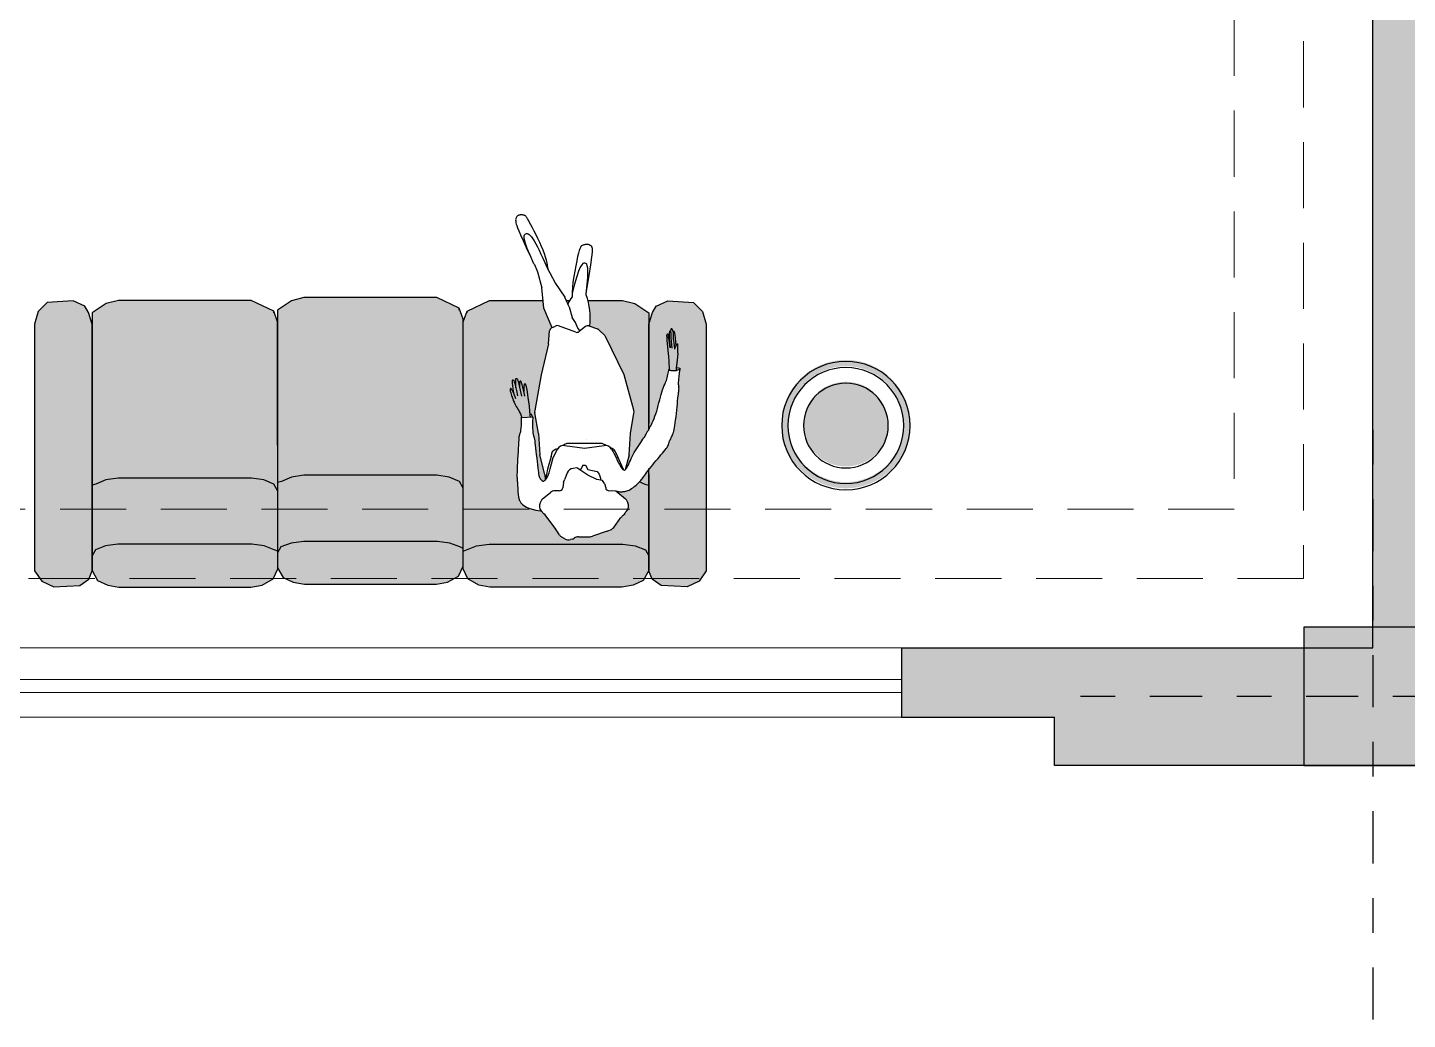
# Model space of a CAD drawing. Header units: inches. Extents: x 37.8 to 126.9, y 5.9 to 51.9.
# Drawn here: x 45.308 to 49.286, y 19.885 to 22.744 of the extents above; entities that cross this region are included whole.
import ezdxf

# ---------------------------------------------------------------- set-up
doc = ezdxf.new("R2010")
doc.units = ezdxf.units.IN
doc.header["$MEASUREMENT"] = 0
doc.linetypes.add('DASHDOT', pattern=[1, 0.5, -0.25, 0, -0.25])
doc.linetypes.add('DASHED2', pattern=[9.525, 6.35, -3.175])
for name, color, linetype, lineweight in [('coulmn', 146, 'Continuous', 13), ('hatch', 45, 'Continuous', 9), ('LAYER1', 8, 'Continuous', 9)]:
    doc.layers.add(name, color=color, linetype=linetype, lineweight=lineweight)
for name, color, linetype in [('khate kaf', 252, 'Continuous'), ('LAYER5', 5, 'Continuous'), ('MOBL', 251, 'Continuous'), ('si', 15, 'Continuous')]:
    doc.layers.add(name, color=color, linetype=linetype)

# ---------------------------------------------------------------- blocks, each defined once
blk = doc.blocks.new('ddfdfdfdfd')
at = {"layer": 'LAYER5', "linetype": 'Continuous'}
h = blk.add_hatch(color=1, dxfattribs=at)
h.paths.add_polyline_path([(179.7792, -221.4839), (179.5794, -221.4839), (179.5794, -221.284), (179.7792, -221.284)])
h.paths.add_polyline_path([(179.7792, -221.284), (179.9791, -221.284), (179.9791, -221.4839), (179.7792, -221.4839)])
h.paths.add_polyline_path([(179.7792, -221.4839), (179.9791, -221.4839), (179.9791, -221.6837), (179.7792, -221.6837)])
h.paths.add_polyline_path([(179.7792, -221.6837), (179.5794, -221.6837), (179.5794, -221.4839), (179.7792, -221.4839)])
at = {"layer": 'LAYER5', "color": 1, "linetype": 'DASHDOT', "ltscale": 0.3}
for p, q in [((179.7792, -222.4154), (179.7792, -220.624)), ((180.6361, -221.4839), (178.8983, -221.4839))]:
    blk.add_line(p, q, dxfattribs=at)
at = {"layer": 'LAYER5', "color": 1, "linetype": 'Continuous'}
blk.add_lwpolyline([(179.9791, -221.284), (179.5794, -221.284), (179.5794, -221.6837), (179.9791, -221.6837), (179.9791, -221.284)], dxfattribs=at)
blk = doc.blocks.new('axxxxx')
blk.add_blockref('ddfdfdfdfd', (54.3109, -12.3869))
blk = doc.blocks.new('m12')
h = blk.add_hatch(color=254)
h.paths.add_polyline_path([(0.2283, 1.3677), (0.3676, 1.406, -0.110187), (0.38, 1.4066), (0.4598, 1.3929), (0.5434, 1.3875), (0.6017, 1.3723), (0.5999, 1.3744), (0.5972, 1.3767), (0.5937, 1.379), (0.5894, 1.3814), (0.5843, 1.3839), (0.5784, 1.3866), (0.572, 1.3894), (0.5651, 1.3925), (0.5577, 1.3958), (0.55, 1.3994), (0.542, 1.4034), (0.534, 1.4078), (0.5258, 1.4126), (0.5178, 1.4176), (0.5099, 1.4228), (0.5023, 1.428), (0.495, 1.4331), (0.4883, 1.4378), (0.4821, 1.4421), (0.4766, 1.4458), (0.4719, 1.4488), (0.4679, 1.4512), (0.4646, 1.453), (0.4618, 1.4545), (0.4594, 1.4555), (0.4574, 1.4564), (0.454, 1.4579), (0.4513, 1.4596), (0.4478, 1.4619), (0.4455, 1.4634), (0.4433, 1.4648), (0.0299, 1.4647), (-0.014, 1.4647), (-0.0507, 1.4097), (-0.0632, 1.3611), (-0.0632, 1.2258, -0.093683), (0.0382, 1.2332), (0.0487, 1.2636, -0.112952), (0.0521, 1.269), (0.0749, 1.2919, -0.083355), (0.0788, 1.2946)])
h.paths.add_polyline_path([(0.6582, 1.4499), (0.6624, 1.4648), (0.6173, 1.4649), (0.6018, 1.4648), (0.6043, 1.4629), (0.6111, 1.4578), (0.6174, 1.4531), (0.6231, 1.4489), (0.6283, 1.4451), (0.6327, 1.4417), (0.6367, 1.4387), (0.6401, 1.436), (0.6448, 1.4321), (0.649, 1.4283)])
h.paths.add_polyline_path([(0.9005, 1.412), (0.9154, 1.4517), (0.9393, 1.4647), (0.6624, 1.4648), (0.6582, 1.4499), (0.649, 1.4283), (0.652, 1.4254), (0.655, 1.4222), (0.6583, 1.4187), (0.6618, 1.4148), (0.6654, 1.4107), (0.669, 1.4063), (0.6724, 1.4017), (0.6757, 1.397), (0.6786, 1.3923), (0.6811, 1.3876), (0.683, 1.383), (0.6846, 1.3785), (0.6857, 1.3742), (0.6866, 1.3702), (0.6873, 1.365), (0.6877, 1.3601), (0.6879, 1.3576), (0.6881, 1.3542), (0.688, 1.3511), (0.6872, 1.3464), (0.6857, 1.3402), (0.6843, 1.3349), (0.7154, 1.3737), (0.719, 1.3763), (0.7309, 1.3826, -0.311883), (0.763, 1.3789), (0.7749, 1.3686), (0.776, 1.3705), (0.7813, 1.3649, 0.112301), (0.7896, 1.3554), (0.828, 1.327, -0.145093), (0.8377, 1.3141), (0.8425, 1.3013), (0.8629, 1.2437, -0.085408), (0.8646, 1.2342), (0.8646, 1.1891, 0.158195), (0.87, 1.1724, -0.087814), (0.8743, 1.1635), (0.876, 1.1576, -0.204814), (0.8731, 1.1355), (0.8659, 1.1231, -0.114239), (0.8571, 1.1138), (0.8306, 1.0962), (0.7773, 1.0568), (0.7749, 1.0527), (0.7634, 1.0426), (0.7631, 1.0399), (0.76, 1.0215), (0.7566, 1.0065), (0.7529, 0.9945), (0.749, 0.9851), (0.7451, 0.9779), (0.7412, 0.9725), (0.7375, 0.9684), (0.7341, 0.9653), (0.7296, 0.9617), (0.725, 0.9587), (0.721, 0.9567), (0.7168, 0.9554), (0.7137, 0.9545), (0.7095, 0.9538), (0.7051, 0.9531), (0.6997, 0.9524), (0.6941, 0.9516), (0.6891, 0.951), (0.6849, 0.9506), (0.6821, 0.9505), (0.6796, 0.9505), (0.6783, 0.9504), (0.6769, 0.9504), (0.6752, 0.9504), (0.6733, 0.9503), (0.6712, 0.9502), (0.6688, 0.9501), (0.6662, 0.9499), (0.6633, 0.9498), (0.6603, 0.9496), (0.657, 0.9494), (0.6535, 0.9492), (0.65, 0.9489), (0.6464, 0.9487), (0.643, 0.9484), (0.6397, 0.9482), (0.6366, 0.948), (0.6338, 0.9477), (0.6298, 0.9474), (0.6249, 0.9473), (0.6189, 0.9473), (0.6135, 0.9475), (0.6065, 0.9477), (0.5976, 0.9481), (0.5866, 0.9486), (0.5739, 0.9492), (0.5601, 0.9499), (0.5458, 0.9506), (0.5315, 0.9514), (0.5178, 0.9521), (0.5053, 0.9528), (0.4945, 0.9535), (0.4858, 0.9541), (0.4791, 0.9546), (0.4741, 0.955), (0.4687, 0.9557), (0.4648, 0.9568), (0.4619, 0.9579), (0.4598, 0.9588), (0.4569, 0.9598), (0.4526, 0.9607), (0.4466, 0.9617), (0.4384, 0.9626), (0.4274, 0.9634), (0.4131, 0.964), (0.3952, 0.9644), (0.3946, 0.9663), (0.3892, 0.9641), (0.3818, 0.9607), (0.3753, 0.9574), (0.3695, 0.9541), (0.3642, 0.9508), (0.359, 0.9477), (0.3538, 0.9446), (0.3483, 0.9415), (0.3423, 0.9386), (0.3359, 0.9357), (0.3293, 0.933), (0.3227, 0.9305), (0.3162, 0.9282), (0.3102, 0.9262), (0.3046, 0.9245), (0.2998, 0.923), (0.294, 0.9214), (0.289, 0.9204), (0.285, 0.9203), (0.2823, 0.9224), (0.2837, 0.9246), (0.2865, 0.9269), (0.2916, 0.9299), (0.2975, 0.9327), (0.3024, 0.9349), (0.3082, 0.9373), (0.315, 0.94), (0.3219, 0.9425), (0.3216, 0.9427), (0.3221, 0.9426), (0.315, 0.94), (0.3082, 0.9373), (0.3024, 0.9349), (0.2975, 0.9327), (0.2935, 0.9308), (0.2902, 0.9291), (0.2877, 0.9276), (0.2858, 0.9263), (0.2844, 0.9251), (0.2834, 0.9242), (0.2829, 0.9234), (0.2827, 0.9227), (0.2829, 0.9222), (0.2832, 0.9217), (0.2837, 0.9213), (0.2843, 0.921), (0.285, 0.9207), (0.2858, 0.9205), (0.2868, 0.9204), (0.2883, 0.9204), (0.2902, 0.9207), (0.2926, 0.9212), (0.2958, 0.9219), (0.2998, 0.923), (0.3046, 0.9245), (0.3102, 0.9262), (0.3162, 0.9282), (0.3227, 0.9305), (0.3293, 0.933), (0.3359, 0.9357), (0.3423, 0.9386), (0.3483, 0.9415), (0.3538, 0.9446), (0.359, 0.9477), (0.3642, 0.9508), (0.3695, 0.9541), (0.3753, 0.9574), (0.3818, 0.9607), (0.3892, 0.9641), (0.3978, 0.9676), (0.3958, 1.001), (0.3721, 0.9983), (0.3516, 0.9959), (0.334, 0.9937), (0.3191, 0.9918), (0.3067, 0.9901), (0.2965, 0.9886), (0.2881, 0.9872), (0.2814, 0.9859), (0.2761, 0.9847), (0.2721, 0.9836), (0.269, 0.9825), (0.267, 0.9816), (0.2656, 0.9806), (0.2649, 0.9798), (0.2646, 0.9789), (0.2646, 0.9781), (0.2649, 0.9774), (0.2656, 0.9766), (0.2669, 0.976), (0.2693, 0.9754), (0.273, 0.9749), (0.2782, 0.9745), (0.2853, 0.9742), (0.2951, 0.9741), (0.2932, 0.9737), (0.2783, 0.9704), (0.2676, 0.9677), (0.2604, 0.9655), (0.2561, 0.9638), (0.254, 0.9624), (0.2534, 0.9613), (0.2535, 0.9603), (0.2539, 0.9594), (0.2546, 0.9586), (0.2558, 0.9579), (0.2588, 0.9572), (0.2606, 0.9572), (0.2565, 0.9576), (0.2537, 0.9591), (0.2533, 0.9619), (0.2561, 0.9638), (0.2604, 0.9655), (0.2676, 0.9677), (0.2783, 0.9704), (0.2949, 0.9741), (0.2853, 0.9742), (0.2782, 0.9745), (0.273, 0.9749), (0.2677, 0.9756), (0.2641, 0.9773), (0.2652, 0.9808), (0.2702, 0.9831), (0.2761, 0.9847), (0.2814, 0.9859), (0.2881, 0.9872), (0.2965, 0.9886), (0.3067, 0.9901), (0.3191, 0.9918), (0.334, 0.9937), (0.3516, 0.9959), (0.3721, 0.9983), (0.3846, 0.9997), (0.3835, 1.0032), (0.3954, 1.009), (0.4138, 1.0087), (0.4282, 1.0087), (0.4393, 1.0088), (0.4475, 1.009), (0.4534, 1.0094), (0.4576, 1.0099), (0.4608, 1.0105), (0.4634, 1.0111), (0.4661, 1.0119), (0.469, 1.0127), (0.4725, 1.0136), (0.4767, 1.0146), (0.4818, 1.0157), (0.4881, 1.0168), (0.4958, 1.018), (0.5052, 1.0192), (0.5162, 1.0205), (0.5286, 1.0219), (0.5419, 1.0233), (0.5555, 1.0247), (0.5691, 1.0261), (0.582, 1.0275), (0.594, 1.0289), (0.6043, 1.0301), (0.6128, 1.0313), (0.6195, 1.0325), (0.6246, 1.0336), (0.6286, 1.0346), (0.6315, 1.0357), (0.6337, 1.0368), (0.6354, 1.0379), (0.6369, 1.039), (0.6383, 1.0402), (0.6398, 1.0415), (0.6412, 1.0427), (0.6425, 1.044), (0.6437, 1.0453), (0.6447, 1.0466), (0.6456, 1.0478), (0.6461, 1.0489), (0.6464, 1.05), (0.6465, 1.0511), (0.6462, 1.0522), (0.6457, 1.0533), (0.6449, 1.0545), (0.6439, 1.0559), (0.6426, 1.0574), (0.6417, 1.0584), (0.6206, 1.0568), (0.5434, 1.0365), (0.4598, 1.0312), (0.3787, 1.0172, -0.088171), (0.3687, 1.0172), (0.2283, 1.0428), (0.1066, 1.0715), (0.0564, 1.0755, -0.262643), (0.0448, 1.0833), (0.0436, 1.0857), (-0.0331, 1.0523), (-0.0632, 1.0497), (-0.0632, 0.8396), (-0.0213, 0.7513), (0.022, 0.736), (0.9211, 0.7362), (0.9154, 0.7492), (0.9005, 0.7889), (0.8943, 0.8375), (0.8943, 1.3634)])
h.paths.add_polyline_path([(0.243, 0.9462), (0.2431, 0.9452), (0.2435, 0.9443), (0.2444, 0.9435), (0.2471, 0.9425), (0.249, 0.9424), (0.2449, 0.943), (0.2424, 0.9453)], flags=17)
h.paths.add_polyline_path([(0.2491, 0.9335), (0.2484, 0.9324), (0.2486, 0.9314), (0.249, 0.9305), (0.2507, 0.9293), (0.2524, 0.9293), (0.2488, 0.93), (0.2484, 0.933)], flags=16)
h.paths.add_polyline_path([(1.0614, 1.615), (1.0393, 1.6623), (0.9981, 1.6908), (0.0299, 1.6908), (-0.0192, 1.6763), (-0.0549, 1.641), (-0.0621, 1.5395), (-0.0407, 1.4933), (-0.0164, 1.4792), (0.0299, 1.4647), (0.4197, 1.4648), (0.4433, 1.4648), (0.4427, 1.4652), (0.4392, 1.4672), (0.4349, 1.4696), (0.4297, 1.4723), (0.4237, 1.4754), (0.4167, 1.4786), (0.4091, 1.4821), (0.4006, 1.4856), (0.3915, 1.4891), (0.3818, 1.4926), (0.3715, 1.4959), (0.3607, 1.499), (0.3495, 1.502), (0.3383, 1.5049), (0.3272, 1.5076), (0.3164, 1.5104), (0.3061, 1.5131), (0.2967, 1.5158), (0.2882, 1.5187), (0.2807, 1.5216), (0.2739, 1.5246), (0.267, 1.5277), (0.2595, 1.5308), (0.2508, 1.5339), (0.2403, 1.537), (0.2273, 1.5401), (0.2113, 1.5431, -0.129031), (0.2053, 1.5455), (0.199, 1.5447), (0.1942, 1.5443), (0.1901, 1.544), (0.1864, 1.5439), (0.183, 1.5438), (0.1797, 1.5438), (0.1762, 1.5437), (0.1724, 1.5435), (0.1682, 1.5431), (0.1637, 1.5427), (0.1589, 1.5422), (0.1537, 1.5417), (0.1482, 1.5411), (0.1423, 1.5404), (0.1361, 1.5398), (0.1296, 1.5391), (0.1229, 1.5385), (0.1161, 1.5379), (0.1094, 1.5373), (0.1029, 1.5368), (0.0969, 1.5363), (0.0914, 1.5359), (0.0867, 1.5356), (0.0827, 1.5353), (0.0779, 1.535), (0.0733, 1.5349), (0.0705, 1.5356), (0.0694, 1.5397), (0.0703, 1.5407), (0.0718, 1.541), (0.07, 1.5404), (0.0695, 1.5398), (0.0695, 1.5396), (0.0698, 1.5383), (0.0699, 1.5377), (0.0701, 1.5372), (0.0702, 1.5367), (0.0705, 1.5363), (0.0708, 1.5359), (0.0712, 1.5355), (0.0718, 1.5353), (0.0725, 1.5351), (0.0736, 1.535), (0.075, 1.5349), (0.077, 1.535), (0.0795, 1.5351), (0.0827, 1.5353), (0.0867, 1.5356), (0.0914, 1.5359), (0.0969, 1.5363), (0.1029, 1.5368), (0.1094, 1.5373), (0.1161, 1.5379), (0.1229, 1.5385), (0.1296, 1.5391), (0.1361, 1.5398), (0.1423, 1.5404), (0.1482, 1.5411), (0.1537, 1.5417), (0.1589, 1.5422), (0.1637, 1.5427), (0.1682, 1.5431), (0.1724, 1.5435), (0.1762, 1.5437), (0.1797, 1.5438), (0.183, 1.5438), (0.1864, 1.5439), (0.1901, 1.544), (0.1942, 1.5443), (0.199, 1.5447), (0.2045, 1.5454), (0.2111, 1.5464), (0.2115, 1.5473), (0.2123, 1.55), (0.2131, 1.5533), (0.2137, 1.5573), (0.2138, 1.5619), (0.2135, 1.5671), (0.2126, 1.5726), (0.2112, 1.5781), (0.2094, 1.5828), (0.2074, 1.5862), (0.2049, 1.5878), (0.2225, 1.5858), (0.2355, 1.5843), (0.2455, 1.5833), (0.2527, 1.5825), (0.2578, 1.582), (0.2614, 1.5818), (0.2639, 1.5818), (0.2658, 1.5819), (0.2677, 1.5821), (0.2696, 1.5823), (0.2747, 1.5831), (0.2786, 1.5835), (0.2828, 1.5836), (0.2868, 1.5832), (0.2899, 1.5828), (0.2938, 1.5823), (0.2986, 1.5817), (0.3045, 1.581), (0.3117, 1.5801), (0.3204, 1.5792), (0.3307, 1.5782), (0.3424, 1.577), (0.355, 1.5758), (0.3681, 1.5746), (0.3813, 1.5732), (0.3943, 1.5718), (0.4066, 1.5704), (0.4177, 1.569), (0.4275, 1.5675), (0.436, 1.566), (0.4433, 1.5645), (0.4497, 1.563), (0.4552, 1.5614), (0.46, 1.5598), (0.4644, 1.5581), (0.4684, 1.5564), (0.4723, 1.5547), (0.4759, 1.5529), (0.4794, 1.5512), (0.4828, 1.5496), (0.4859, 1.5481), (0.4889, 1.5467), (0.4916, 1.5455), (0.4942, 1.5445), (0.4966, 1.5438), (0.5009, 1.5426), (0.5053, 1.5412), (0.51, 1.5388), (0.5138, 1.5364), (0.5184, 1.5333), (0.5237, 1.5292), (0.5297, 1.5244), (0.5363, 1.5188), (0.5433, 1.5128), (0.5508, 1.5064), (0.5585, 1.4998), (0.5663, 1.4931), (0.5742, 1.4866), (0.5821, 1.4802), (0.5897, 1.4741), (0.5972, 1.4684), (0.6018, 1.4648), (0.9981, 1.465), (1.0317, 1.4779), (1.0562, 1.5132)])
h.paths.add_polyline_path([(0.0591, 1.565), (0.0582, 1.5641), (0.0581, 1.5632), (0.0582, 1.5622), (0.0597, 1.5608), (0.0617, 1.5606), (0.0578, 1.5617), (0.0583, 1.5647)], flags=16)
h.paths.add_polyline_path([(0.058, 1.5507), (0.058, 1.5507), (0.058, 1.5507)], flags=16)
h.paths.add_polyline_path([(1.0625, 1.3596), (1.0545, 1.4034), (1.0358, 1.4434), (0.9971, 1.4647), (0.9393, 1.4647), (0.9154, 1.4517), (0.9005, 1.412), (0.8943, 1.3634), (0.8943, 0.8375), (0.9005, 0.7889), (0.9154, 0.7492), (0.9211, 0.7362), (0.9801, 0.7362), (0.9803, 0.7361), (0.9912, 0.736), (1.0299, 0.7539), (1.0545, 0.7975), (1.0625, 0.8414)])
h.paths.add_polyline_path([(1.0514, 0.6308), (1.0434, 0.6747), (1.0189, 0.7183), (0.9803, 0.7361), (0.9737, 0.7362), (0.9102, 0.7362), (0.9043, 0.723), (0.8894, 0.6833), (0.8832, 0.6347), (0.8832, 0.1088), (0.8894, 0.0602), (0.9043, 0.0205), (0.9277, 0.0078), (0.9865, 0.0078), (1.0247, 0.0288), (1.0434, 0.0688), (1.0514, 0.1127)])
h.paths.add_polyline_path([(0.8832, 0.6347), (0.8894, 0.6833), (0.9043, 0.723), (0.9102, 0.7362), (0.674, 0.7362), (0.6471, 0.7212), (0.6301, 0.6815), (0.6229, 0.6329), (0.6229, 0.1106), (0.6301, 0.062), (0.6471, 0.0223), (0.6512, 0.0077), (0.9277, 0.0078), (0.9043, 0.0205), (0.8894, 0.0602), (0.8832, 0.1088)])
h.paths.add_polyline_path([(0.6229, 0.6329), (0.6301, 0.6815), (0.6471, 0.7212), (0.674, 0.7362), (0.0102, 0.736), (-0.0324, 0.7209), (-0.0742, 0.6327), (-0.0742, 0.1111), (-0.0618, 0.0626), (-0.0251, 0.0075), (0.0213, 0.0075), (0.0213, 0.0075), (0.6512, 0.0077), (0.6471, 0.0223), (0.6301, 0.062), (0.6229, 0.1106)])
h.paths.add_polyline_path([(1.0625, -0.0976), (1.0545, -0.0537), (1.0299, -0.0101), (0.9912, 0.0078), (0.9865, 0.0078), (0.986, 0.0075), (0.9211, 0.0075), (0.9154, -0.0055), (0.9005, -0.0452), (0.8943, -0.0937), (0.8943, -0.6197), (0.9005, -0.6682), (0.9154, -0.7079), (0.9393, -0.7209), (0.9971, -0.7209), (1.0358, -0.6996), (1.0545, -0.6597), (1.0625, -0.6158)])
h.paths.add_polyline_path([(0.8943, -0.0937), (0.9005, -0.0452), (0.9154, -0.0055), (0.9211, 0.0075), (0.6847, 0.0075), (0.6582, -0.0073), (0.6412, -0.047), (0.634, -0.0955), (0.634, -0.6179), (0.6412, -0.6664), (0.6582, -0.7061), (0.6623, -0.7209), (0.9393, -0.7209), (0.9154, -0.7079), (0.9005, -0.6682), (0.8943, -0.6197)])
h.paths.add_polyline_path([(0.634, -0.0955), (0.6412, -0.047), (0.6582, -0.0073), (0.6847, 0.0075), (0.0213, 0.0075), (-0.0213, -0.0075), (-0.0632, -0.0958), (-0.0632, -0.6173), (-0.0507, -0.6659), (-0.014, -0.7209), (0.6623, -0.7209), (0.6582, -0.7061), (0.6412, -0.6664), (0.634, -0.6179)])
h.paths.add_polyline_path([(1.0562, -0.7695), (1.0317, -0.7342), (0.9981, -0.7212), (0.0299, -0.7209), (-0.0164, -0.7355), (-0.0407, -0.7495), (-0.0621, -0.7957), (-0.0549, -0.8972), (-0.0192, -0.9325), (0.0299, -0.947), (0.9981, -0.947), (1.0393, -0.9185), (1.0614, -0.8712)])
at = {"layer": 'si', "linetype": 'ByBlock'}
for p, q in [((0.1261, 1.5652), (0.1273, 1.5656)), ((0.2283, 1.3677), (0.0788, 1.2946)), ((0.3676, 1.406), (0.2283, 1.3677)), ((0.4598, 1.3929), (0.38, 1.4066)), ((0.5434, 1.3875), (0.4598, 1.3929)), ((0.5434, 1.3875), (0.6017, 1.3723)), ((0.5976, 1.3642), (0.5512, 1.3435)), ((0.5976, 1.3642), (0.6013, 1.3642)), ((0.6843, 1.3349), (0.7154, 1.3737)), ((0.7154, 1.3737), (0.719, 1.3763)), ((0.719, 1.3763), (0.7309, 1.3826)), ((0.763, 1.3789), (0.7749, 1.3686)), ((0.7749, 1.3686), (0.776, 1.3705)), ((0.776, 1.3705), (0.7813, 1.3649)), ((0.828, 1.327), (0.7896, 1.3554)), ((0.5185, 1.3212), (0.5159, 1.3161)), ((0.5512, 1.3435), (0.5314, 1.3339)), ((0.6836, 1.3173), (0.6843, 1.3349)), ((0.8425, 1.3013), (0.8377, 1.3141)), ((0.8425, 1.3013), (0.8629, 1.2437)), ((0.037, 1.2299), (0.0487, 1.2636)), ((0.0749, 1.2919), (0.0521, 1.269)), ((0.4981, 1.2745), (0.4981, 1.1505)), ((0.5053, 1.2956), (0.5012, 1.2875)), ((0.5172, 1.2124), (0.5063, 1.29)), ((0.6006, 1.2262), (0.608, 1.2624)), ((0.608, 1.2624), (0.6186, 1.2702)), ((0.6186, 1.2702), (0.6349, 1.2754)), ((0.6393, 1.261), (0.6225, 1.2262)), ((0.6349, 1.2754), (0.6424, 1.2758)), ((0.644, 1.2831), (0.6393, 1.261)), ((0.656, 1.2909), (0.644, 1.2831)), ((0.656, 1.2909), (0.6723, 1.2961)), ((0.6723, 1.2961), (0.6772, 1.2961)), ((-0.0893, 1.2187), (-0.1071, 1.2212)), ((-0.0856, 1.2188), (-0.0893, 1.2187)), ((0.0394, 1.2163), (0.059, 1.192)), ((0.0566, 1.1952), (0.0453, 1.1859)), ((0.5063, 1.1347), (0.5172, 1.2124)), ((0.5842, 1.2158), (0.6006, 1.2262)), ((0.5842, 1.2054), (0.5842, 1.2158)), ((0.5842, 1.2054), (0.6006, 1.1977)), ((0.6225, 1.2262), (0.5943, 1.1822)), ((0.6006, 1.1977), (0.6009, 1.1925)), ((0.8646, 1.1891), (0.8646, 1.2342)), ((-0.0387, 1.1523), (-0.0767, 1.1359)), ((-0.0387, 1.1523), (0.0041, 1.1636)), ((0.0236, 1.1772), (0.0041, 1.1636)), ((0.0453, 1.1859), (0.0236, 1.1772)), ((0.0613, 1.1782), (0.0365, 1.1098)), ((0.5943, 1.1822), (0.5961, 1.1679)), ((0.614, 1.145), (0.638, 1.1356)), ((0.8743, 1.1635), (0.876, 1.1576)), ((-0.1719, 1.0762), (-0.1293, 1.0989)), ((-0.1293, 1.0989), (-0.0767, 1.1359)), ((0.0437, 1.0857), (-0.0331, 1.0523)), ((0.0448, 1.0833), (0.0372, 1.0986)), ((0.5015, 1.137), (0.5061, 1.1284)), ((0.5213, 1.0993), (0.5182, 1.1074)), ((0.5528, 1.0892), (0.5202, 1.1061)), ((0.6508, 1.1304), (0.638, 1.1356)), ((0.6508, 1.1304), (0.6723, 1.1278)), ((0.6752, 1.1267), (0.6723, 1.1278)), ((0.6843, 1.1134), (0.6843, 1.0964)), ((0.8348, 1.0994), (0.7787, 1.0579)), ((0.8571, 1.1138), (0.8302, 1.096)), ((0.8731, 1.1355), (0.8659, 1.1231)), ((-0.1939, 1.0641), (-0.1719, 1.0762)), ((-0.1753, 1.0284), (-0.1126, 1.0455)), ((-0.0331, 1.0523), (-0.1126, 1.0455)), ((0.1066, 1.0715), (0.0564, 1.0755)), ((0.1066, 1.0715), (0.2283, 1.0428)), ((0.2283, 1.0428), (0.3687, 1.0172)), ((0.4598, 1.0312), (0.3787, 1.0172)), ((0.4598, 1.0312), (0.5434, 1.0365)), ((0.6206, 1.0568), (0.5434, 1.0365)), ((0.5501, 1.0812), (0.5479, 1.0812)), ((0.5501, 1.0812), (0.5989, 1.0674)), ((0.5989, 1.0674), (0.6411, 1.0591)), ((0.6206, 1.0568), (0.6417, 1.0584)), ((0.7154, 1.0475), (0.6906, 1.0786)), ((0.7154, 1.0475), (0.719, 1.045)), ((0.719, 1.045), (0.731, 1.0386)), ((0.763, 1.0423), (0.7749, 1.0527)), ((0.7631, 1.0399), (0.7634, 1.0426)), ((0.778, 1.0581), (0.7749, 1.0527)), ((-0.2037, 1.0164), (-0.2074, 1.0132)), ((-0.2037, 1.0164), (-0.1753, 1.0284)), ((0.3954, 1.009), (0.3835, 1.0032)), ((0.3835, 1.0032), (0.3846, 0.9998)), ((0.3954, 1.009), (0.3978, 0.9667)), ((0.3216, 0.9427), (0.3219, 0.9426)), ((0.3216, 0.9427), (0.322, 0.9426)), ((0.3952, 0.9644), (0.3946, 0.9664)), ((0.3978, 0.9667), (0.3952, 0.9644))]:
    blk.add_line(p, q, dxfattribs=at)
at = {"layer": 'si'}
blk.add_line((0.4845, 1.2205), (0.4845, 1.2205), dxfattribs=at)
for points in [[(0.4478, 1.4648), (0.0299, 1.4647), (-0.0164, 1.4792), (-0.0407, 1.4933), (-0.0621, 1.5395), (-0.0549, 1.641), (-0.0192, 1.6763), (0.0299, 1.6908), (0.9981, 1.6908), (1.0393, 1.6623), (1.0614, 1.615), (1.0562, 1.5132), (1.0317, 1.4779)], [(-0.0632, 1.2258), (-0.0632, 1.3611), (-0.0507, 1.4097), (-0.014, 1.4647), (0.4197, 1.4648)], [(1.0317, 1.4779), (0.9981, 1.465), (0.5972, 1.4648)], [(0.6173, 1.4649), (0.9971, 1.4647), (1.0358, 1.4434), (1.0545, 1.4034), (1.0625, 1.3596), (1.0625, 0.8414), (1.0545, 0.7975), (1.0299, 0.7539), (0.9912, 0.736), (0.9737, 0.7362)], [(0.6477, 1.4254), (0.6582, 1.4499), (0.6623, 1.4647)], [(0.9213, 0.736), (0.9154, 0.7492), (0.9005, 0.7889), (0.8943, 0.8375), (0.8943, 1.3634), (0.9005, 1.412), (0.9154, 1.4517), (0.9393, 1.4647)], [(-0.0632, 1.1417), (-0.0632, 1.1548)], [(0.3954, 1.009), (0.4138, 1.0087), (0.4282, 1.0087), (0.4393, 1.0088), (0.4475, 1.009), (0.4534, 1.0094), (0.4576, 1.0099), (0.4608, 1.0105), (0.4634, 1.0111), (0.4661, 1.0119), (0.469, 1.0127), (0.4725, 1.0136), (0.4767, 1.0146), (0.4818, 1.0157), (0.4881, 1.0168), (0.4958, 1.018), (0.5052, 1.0192), (0.5162, 1.0205), (0.5286, 1.0219), (0.5419, 1.0233), (0.5555, 1.0247), (0.5691, 1.0261), (0.582, 1.0275), (0.594, 1.0289), (0.6043, 1.0301), (0.6128, 1.0313), (0.6195, 1.0325), (0.6246, 1.0336), (0.6286, 1.0346), (0.6315, 1.0357), (0.6337, 1.0368), (0.6354, 1.0379), (0.6369, 1.039), (0.6383, 1.0402), (0.6398, 1.0415), (0.6412, 1.0427), (0.6425, 1.044), (0.6437, 1.0453), (0.6447, 1.0466), (0.6456, 1.0478), (0.6461, 1.0489), (0.6464, 1.05), (0.6465, 1.0511), (0.6462, 1.0522), (0.6457, 1.0533), (0.6449, 1.0545), (0.6439, 1.0559), (0.6426, 1.0574), (0.641, 1.0592), (0.6391, 1.0612), (0.6361, 1.0636), (0.6314, 1.0665), (0.624, 1.0698), (0.6132, 1.0736), (0.5983, 1.0781), (0.5784, 1.0833), (0.5528, 1.0892)], [(-0.014, 0.7513), (-0.0213, 0.7513), (-0.0632, 0.8396), (-0.0632, 1.0498)], [(-0.0251, 0.7209), (-0.0324, 0.7209), (-0.0742, 0.6327), (-0.0742, 0.1111), (-0.0618, 0.0626), (-0.0251, 0.0075), (0.986, 0.0075), (1.0247, 0.0288), (1.0434, 0.0688), (1.0514, 0.1127), (1.0514, 0.6308), (1.0434, 0.6747), (1.0189, 0.7183), (0.9801, 0.7362), (0.0102, 0.736), (-0.0324, 0.7209)], [(0.0213, 0.7362), (-0.0213, 0.7513)], [(0.6741, 0.7362), (0.6471, 0.7212), (0.6301, 0.6815), (0.6229, 0.6329), (0.6229, 0.1106), (0.6301, 0.062), (0.6471, 0.0223), (0.6513, 0.0075)], [(0.9102, 0.7362), (0.9043, 0.723), (0.8894, 0.6833), (0.8832, 0.6347), (0.8832, 0.1088), (0.8894, 0.0602), (0.9043, 0.0205), (0.9282, 0.0075)], [(-0.014, -0.0075), (-0.0213, -0.0075), (-0.0632, -0.0958), (-0.0632, -0.6173), (-0.0507, -0.6659), (-0.014, -0.7209), (0.9971, -0.7209), (1.0358, -0.6996), (1.0545, -0.6597), (1.0625, -0.6158), (1.0625, -0.0976), (1.0545, -0.0537), (1.0299, -0.0101), (0.9912, 0.0078), (0.0213, 0.0075), (-0.0213, -0.0075)], [(0.6852, 0.0078), (0.6582, -0.0073), (0.6412, -0.047), (0.634, -0.0955), (0.634, -0.6179), (0.6412, -0.6664), (0.6582, -0.7061), (0.6623, -0.7209)], [(0.9213, 0.0078), (0.9154, -0.0055), (0.9005, -0.0452), (0.8943, -0.0937), (0.8943, -0.6197), (0.9005, -0.6682), (0.9154, -0.7079), (0.9393, -0.7209)], [(1.0317, -0.7342), (0.9981, -0.7212), (0.0299, -0.7209), (-0.0164, -0.7355), (-0.0407, -0.7495), (-0.0621, -0.7957), (-0.0549, -0.8972), (-0.0192, -0.9325), (0.0299, -0.947), (0.9981, -0.947), (1.0393, -0.9185), (1.0614, -0.8712), (1.0562, -0.7695), (1.0317, -0.7342)]]:
    blk.add_lwpolyline(points, dxfattribs=at)
at = {"layer": 'si', "linetype": 'ByBlock'}
for points in [[(0.1136, 1.5718), (0.0991, 1.5706), (0.084, 1.5692), (0.0731, 1.568), (0.0658, 1.5669), (0.0614, 1.5659), (0.0591, 1.565), (0.0582, 1.5641), (0.0581, 1.5632), (0.0582, 1.5622), (0.0591, 1.5613), (0.0617, 1.5606), (0.0667, 1.5603), (0.0748, 1.5605), (0.0869, 1.5612), (0.1037, 1.5628), (0.1261, 1.5652)], [(0.2125, 1.573), (0.2066, 1.5733), (0.2017, 1.5736), (0.1976, 1.574), (0.1943, 1.5744), (0.1914, 1.5748), (0.189, 1.5752), (0.187, 1.5756), (0.1852, 1.5759), (0.1834, 1.5762), (0.1817, 1.5764), (0.1801, 1.5765), (0.1783, 1.5767), (0.1765, 1.5768), (0.1746, 1.577), (0.1725, 1.5772), (0.1702, 1.5774), (0.1677, 1.5776), (0.165, 1.5779), (0.1623, 1.5783), (0.1595, 1.5786), (0.1567, 1.5789), (0.1541, 1.5792), (0.1517, 1.5794), (0.1496, 1.5796), (0.1478, 1.5796), (0.1463, 1.5796), (0.145, 1.5796), (0.1438, 1.5795), (0.1427, 1.5793), (0.1416, 1.5792), (0.1404, 1.579), (0.139, 1.5788), (0.1373, 1.5787), (0.1355, 1.5786), (0.1336, 1.5786), (0.1315, 1.5785), (0.1295, 1.5785), (0.1275, 1.5785), (0.1256, 1.5785), (0.1239, 1.5786), (0.1224, 1.5786), (0.1211, 1.5787), (0.12, 1.5787), (0.1189, 1.5788), (0.1179, 1.5789), (0.117, 1.579), (0.116, 1.5792), (0.1149, 1.5793), (0.1138, 1.5794), (0.1126, 1.5795), (0.1115, 1.5795), (0.1104, 1.5795), (0.1094, 1.5793), (0.1086, 1.579), (0.1081, 1.5786), (0.1078, 1.5779), (0.1079, 1.577), (0.1085, 1.5759), (0.1097, 1.5746), (0.1115, 1.5731), (0.1141, 1.5714), (0.1176, 1.5696), (0.1222, 1.5676), (0.1278, 1.5655)], [(0.2, 1.5734), (0.2015, 1.5818), (0.2033, 1.5863), (0.2053, 1.5876), (0.2074, 1.5862), (0.2094, 1.5828), (0.2112, 1.5781), (0.2126, 1.5726), (0.2135, 1.5671), (0.2138, 1.5619), (0.2137, 1.5573), (0.2131, 1.5533), (0.2123, 1.55), (0.2115, 1.5473), (0.2107, 1.5452), (0.21, 1.5439), (0.2097, 1.5434)], [(0.6843, 1.3349), (0.6857, 1.3402), (0.6867, 1.3444), (0.6874, 1.3476), (0.6878, 1.35), (0.688, 1.352), (0.6881, 1.3537), (0.688, 1.3555), (0.6879, 1.3576), (0.6877, 1.3601), (0.6875, 1.363), (0.6871, 1.3664), (0.6866, 1.3702), (0.6857, 1.3742), (0.6846, 1.3785), (0.683, 1.383), (0.6811, 1.3876), (0.6786, 1.3923), (0.6757, 1.397), (0.6724, 1.4017), (0.669, 1.4063), (0.6654, 1.4107), (0.6618, 1.4148), (0.6583, 1.4187), (0.655, 1.4222), (0.652, 1.4254), (0.6491, 1.4282), (0.6462, 1.4308), (0.6433, 1.4334), (0.6401, 1.436), (0.6367, 1.4387), (0.6327, 1.4417), (0.6283, 1.4451), (0.6231, 1.4489), (0.6174, 1.4531), (0.6111, 1.4578), (0.6043, 1.4629), (0.5972, 1.4684), (0.5897, 1.4741), (0.5821, 1.4802), (0.5742, 1.4866), (0.5663, 1.4931), (0.5585, 1.4998), (0.5508, 1.5064), (0.5433, 1.5128), (0.5363, 1.5188), (0.5297, 1.5244), (0.5237, 1.5292), (0.5184, 1.5333), (0.5138, 1.5364), (0.51, 1.5388), (0.5067, 1.5405), (0.5038, 1.5417), (0.5013, 1.5425), (0.4989, 1.5432), (0.4966, 1.5438), (0.4942, 1.5445), (0.4916, 1.5455), (0.4889, 1.5467), (0.4859, 1.5481), (0.4828, 1.5496), (0.4794, 1.5512), (0.4759, 1.5529), (0.4723, 1.5547), (0.4684, 1.5564), (0.4644, 1.5581), (0.46, 1.5598), (0.4552, 1.5614), (0.4497, 1.563), (0.4433, 1.5645), (0.436, 1.566), (0.4275, 1.5675), (0.4177, 1.569), (0.4066, 1.5704), (0.3943, 1.5718), (0.3813, 1.5732), (0.3681, 1.5746), (0.355, 1.5758), (0.3424, 1.577), (0.3307, 1.5782), (0.3204, 1.5792), (0.3117, 1.5801), (0.3045, 1.581), (0.2986, 1.5817), (0.2938, 1.5823), (0.2899, 1.5828), (0.2868, 1.5832), (0.2841, 1.5835), (0.2818, 1.5836), (0.2796, 1.5835), (0.2774, 1.5834), (0.2754, 1.5832), (0.2734, 1.5829), (0.2715, 1.5826), (0.2696, 1.5823), (0.2677, 1.5821), (0.2658, 1.5819), (0.2639, 1.5818), (0.2614, 1.5818), (0.2578, 1.582), (0.2527, 1.5825), (0.2455, 1.5833), (0.2355, 1.5843), (0.2225, 1.5858), (0.2057, 1.5877)], [(0.0582, 1.5597), (0.0551, 1.559), (0.0528, 1.5584), (0.0511, 1.5577), (0.0499, 1.5569), (0.0492, 1.5562), (0.0488, 1.5553), (0.0486, 1.5545), (0.0485, 1.5536), (0.0487, 1.5526), (0.0497, 1.5517), (0.0526, 1.5511), (0.058, 1.5507), (0.0671, 1.5509), (0.0805, 1.5517), (0.0992, 1.5533), (0.124, 1.5558)], [(0.058, 1.5488), (0.058, 1.5479), (0.0588, 1.5468), (0.0612, 1.5457), (0.0659, 1.5449), (0.0736, 1.5445), (0.0851, 1.5448), (0.1011, 1.5459), (0.1223, 1.5482)], [(0.1223, 1.5482), (0.1045, 1.546), (0.0912, 1.5443), (0.0818, 1.5429), (0.0755, 1.5418), (0.0718, 1.541), (0.07, 1.5404), (0.0695, 1.5398), (0.0695, 1.5393), (0.0697, 1.5388), (0.0698, 1.5383), (0.0699, 1.5377), (0.0701, 1.5372), (0.0702, 1.5367), (0.0705, 1.5363), (0.0708, 1.5359), (0.0712, 1.5355), (0.0718, 1.5353), (0.0725, 1.5351), (0.0736, 1.535), (0.075, 1.5349), (0.077, 1.535), (0.0795, 1.5351), (0.0827, 1.5353), (0.0867, 1.5356), (0.0914, 1.5359), (0.0969, 1.5363), (0.1029, 1.5368), (0.1094, 1.5373), (0.1161, 1.5379), (0.1229, 1.5385), (0.1296, 1.5391), (0.1361, 1.5398), (0.1423, 1.5404), (0.1482, 1.5411), (0.1537, 1.5417), (0.1589, 1.5422), (0.1637, 1.5427), (0.1682, 1.5431), (0.1724, 1.5435), (0.1762, 1.5437), (0.1797, 1.5438), (0.183, 1.5438), (0.1864, 1.5439), (0.1901, 1.544), (0.1942, 1.5443), (0.199, 1.5447), (0.2045, 1.5454), (0.2111, 1.5464)], [(0.5202, 1.3186), (0.5307, 1.3246), (0.5392, 1.3293), (0.546, 1.3329), (0.5516, 1.3356), (0.5562, 1.3377), (0.5602, 1.3394), (0.564, 1.341), (0.5679, 1.3426), (0.5721, 1.3446), (0.5767, 1.3468), (0.5813, 1.3493), (0.5859, 1.3519), (0.5903, 1.3546), (0.5943, 1.3573), (0.5976, 1.3601), (0.6003, 1.3627), (0.602, 1.3652), (0.6028, 1.3676), (0.6027, 1.3699), (0.6017, 1.3722), (0.5999, 1.3744), (0.5972, 1.3767), (0.5937, 1.379), (0.5894, 1.3814), (0.5843, 1.3839), (0.5784, 1.3866), (0.572, 1.3894), (0.5651, 1.3925), (0.5577, 1.3958), (0.55, 1.3994), (0.542, 1.4034), (0.534, 1.4078), (0.5258, 1.4126), (0.5178, 1.4176), (0.5099, 1.4228), (0.5023, 1.428), (0.495, 1.4331), (0.4883, 1.4378), (0.4821, 1.4421), (0.4766, 1.4458), (0.4719, 1.4488), (0.4679, 1.4512), (0.4646, 1.453), (0.4618, 1.4545), (0.4594, 1.4555), (0.4574, 1.4564), (0.4557, 1.4572), (0.4542, 1.4579), (0.4528, 1.4587), (0.4513, 1.4596), (0.4497, 1.4607), (0.4478, 1.4619), (0.4455, 1.4634), (0.4427, 1.4652), (0.4392, 1.4672), (0.4349, 1.4696), (0.4297, 1.4723), (0.4237, 1.4754), (0.4167, 1.4786), (0.4091, 1.4821), (0.4006, 1.4856), (0.3915, 1.4891), (0.3818, 1.4926), (0.3715, 1.4959), (0.3607, 1.499), (0.3495, 1.502), (0.3383, 1.5049), (0.3272, 1.5076), (0.3164, 1.5104), (0.3061, 1.5131), (0.2967, 1.5158), (0.2882, 1.5187), (0.2807, 1.5216), (0.2739, 1.5246), (0.267, 1.5277), (0.2595, 1.5308), (0.2508, 1.5339), (0.2403, 1.537), (0.2273, 1.5401), (0.2113, 1.5431)], [(-0.1071, 1.2212), (-0.1615, 1.2312), (-0.2027, 1.2379), (-0.2325, 1.2419), (-0.2529, 1.2437), (-0.2657, 1.2437), (-0.2728, 1.2424), (-0.2761, 1.2405), (-0.2774, 1.2384), (-0.2785, 1.2364), (-0.2795, 1.2347), (-0.2804, 1.2332), (-0.2812, 1.2317), (-0.2819, 1.2303), (-0.2825, 1.2288), (-0.2829, 1.2271), (-0.2831, 1.2252), (-0.2831, 1.2231), (-0.283, 1.2207), (-0.2826, 1.2182), (-0.2822, 1.2155), (-0.2816, 1.2128), (-0.2809, 1.2102), (-0.2802, 1.2076), (-0.2795, 1.2051), (-0.2786, 1.2029), (-0.2773, 1.2008), (-0.2751, 1.1986), (-0.2715, 1.1965), (-0.2662, 1.1942), (-0.2587, 1.1917), (-0.2486, 1.1888), (-0.2354, 1.1855), (-0.2188, 1.1818), (-0.1996, 1.1779), (-0.1786, 1.1739), (-0.1567, 1.1703), (-0.1347, 1.1671), (-0.1136, 1.1648), (-0.094, 1.1634), (-0.077, 1.1634)], [(-0.0893, 1.2187), (-0.1255, 1.2228), (-0.1535, 1.2251), (-0.1744, 1.2258), (-0.1894, 1.2252), (-0.1993, 1.2235), (-0.2054, 1.221), (-0.2085, 1.2178), (-0.2098, 1.2142), (-0.2099, 1.2103), (-0.208, 1.2061), (-0.2029, 1.2014), (-0.1935, 1.1959), (-0.1785, 1.1895), (-0.1568, 1.182), (-0.1271, 1.1732), (-0.0904, 1.1634)], [(-0.1839, 1.0696), (-0.1877, 1.0696), (-0.1936, 1.069), (-0.2013, 1.0677), (-0.2106, 1.0658), (-0.2214, 1.063), (-0.2335, 1.0595), (-0.2467, 1.0552), (-0.2608, 1.0499), (-0.2755, 1.0438), (-0.2907, 1.037), (-0.3059, 1.0298), (-0.3208, 1.0224), (-0.3349, 1.0151), (-0.3481, 1.0082), (-0.3598, 1.0018), (-0.3698, 0.9964), (-0.3778, 0.992), (-0.3839, 0.9885), (-0.3884, 0.9858), (-0.3917, 0.9838), (-0.3938, 0.9822), (-0.3952, 0.9808), (-0.396, 0.9796), (-0.3966, 0.9784), (-0.3971, 0.977), (-0.3976, 0.9753), (-0.398, 0.9735), (-0.3984, 0.9716), (-0.3987, 0.9695), (-0.3989, 0.9673), (-0.399, 0.9651), (-0.399, 0.9628), (-0.3989, 0.9605), (-0.3986, 0.9581), (-0.3981, 0.9559), (-0.3974, 0.9537), (-0.3965, 0.9515), (-0.3954, 0.9496), (-0.394, 0.9478), (-0.3923, 0.9462), (-0.3903, 0.9449), (-0.388, 0.9438), (-0.3854, 0.9429), (-0.3825, 0.9424), (-0.3793, 0.9421), (-0.3757, 0.9422), (-0.3718, 0.9425), (-0.3676, 0.9432), (-0.3628, 0.9444), (-0.3568, 0.9463), (-0.3483, 0.9495), (-0.3366, 0.9544), (-0.3204, 0.9615), (-0.2989, 0.9712), (-0.2709, 0.984), (-0.2356, 1.0004)], [(-0.2074, 1.0132), (-0.2406, 0.9986), (-0.2666, 0.988), (-0.2862, 0.981), (-0.3006, 0.9769), (-0.3105, 0.9753), (-0.317, 0.9755), (-0.3209, 0.977), (-0.3233, 0.9793), (-0.3249, 0.982), (-0.3256, 0.9848), (-0.3255, 0.988), (-0.3242, 0.9915), (-0.3218, 0.9953), (-0.3179, 0.9996), (-0.3125, 1.0042), (-0.3055, 1.0093), (-0.2966, 1.0149), (-0.2861, 1.021), (-0.2739, 1.0275), (-0.2604, 1.0343), (-0.2454, 1.0414), (-0.2293, 1.0488), (-0.2121, 1.0564), (-0.1939, 1.0641)], [(0.3952, 0.9644), (0.4131, 0.964), (0.4274, 0.9634), (0.4384, 0.9626), (0.4466, 0.9617), (0.4526, 0.9607), (0.4569, 0.9598), (0.4598, 0.9588), (0.4619, 0.9579), (0.4637, 0.9572), (0.4655, 0.9566), (0.4676, 0.956), (0.4703, 0.9555), (0.4741, 0.955), (0.4791, 0.9546), (0.4858, 0.9541), (0.4945, 0.9535), (0.5053, 0.9528), (0.5178, 0.9521), (0.5315, 0.9514), (0.5458, 0.9506), (0.5601, 0.9499), (0.5739, 0.9492), (0.5866, 0.9486), (0.5976, 0.9481), (0.6065, 0.9477), (0.6135, 0.9475), (0.6189, 0.9473), (0.6231, 0.9473), (0.6263, 0.9473), (0.629, 0.9474), (0.6314, 0.9476), (0.6338, 0.9477), (0.6366, 0.948), (0.6397, 0.9482), (0.643, 0.9484), (0.6464, 0.9487), (0.65, 0.9489), (0.6535, 0.9492), (0.657, 0.9494), (0.6603, 0.9496), (0.6633, 0.9498), (0.6662, 0.9499), (0.6688, 0.9501), (0.6712, 0.9502), (0.6733, 0.9503), (0.6752, 0.9504), (0.6769, 0.9504), (0.6783, 0.9504), (0.6796, 0.9505), (0.6806, 0.9505), (0.6817, 0.9505), (0.6827, 0.9505), (0.6838, 0.9506), (0.685, 0.9506), (0.6865, 0.9508), (0.6883, 0.951), (0.6904, 0.9512), (0.6929, 0.9515), (0.6955, 0.9518), (0.6983, 0.9522), (0.701, 0.9525), (0.7037, 0.9529), (0.7062, 0.9533), (0.7084, 0.9536), (0.7103, 0.9539), (0.7118, 0.9542), (0.7131, 0.9544), (0.7142, 0.9547), (0.7152, 0.9549), (0.7161, 0.9552), (0.7171, 0.9555), (0.7181, 0.9558), (0.7193, 0.9562), (0.7206, 0.9566), (0.7222, 0.9573), (0.724, 0.9582), (0.726, 0.9594), (0.7283, 0.9609), (0.731, 0.9629), (0.7341, 0.9653), (0.7375, 0.9684), (0.7412, 0.9725), (0.7451, 0.9779), (0.749, 0.9851), (0.7529, 0.9945), (0.7566, 1.0065), (0.76, 1.0215), (0.7631, 1.0399)], [(0.3131, 0.9778), (0.2932, 0.9737), (0.2783, 0.9704), (0.2676, 0.9677), (0.2604, 0.9655), (0.2561, 0.9638), (0.254, 0.9624), (0.2534, 0.9613), (0.2535, 0.9603), (0.2539, 0.9594), (0.2546, 0.9586), (0.2558, 0.9579), (0.2578, 0.9574), (0.2606, 0.9572), (0.2646, 0.9571), (0.2699, 0.9574), (0.2767, 0.9579)], [(0.3958, 1.001), (0.3721, 0.9983), (0.3516, 0.9959), (0.334, 0.9937), (0.3191, 0.9918), (0.3067, 0.9901), (0.2965, 0.9886), (0.2881, 0.9872), (0.2814, 0.9859), (0.2761, 0.9847), (0.2721, 0.9836), (0.269, 0.9825), (0.267, 0.9816), (0.2656, 0.9806), (0.2649, 0.9798), (0.2646, 0.9789), (0.2646, 0.9781), (0.2649, 0.9774), (0.2656, 0.9766), (0.2669, 0.976), (0.2693, 0.9754), (0.273, 0.9749), (0.2782, 0.9745), (0.2853, 0.9742), (0.2945, 0.9741)], [(0.2798, 0.9434), (0.2685, 0.9426), (0.2598, 0.9423), (0.2535, 0.9422), (0.249, 0.9424), (0.2461, 0.9429), (0.2444, 0.9435), (0.2435, 0.9443), (0.2431, 0.9452), (0.243, 0.9462), (0.2437, 0.9473), (0.2462, 0.9488), (0.2512, 0.9507), (0.2595, 0.9532), (0.2719, 0.9564), (0.2893, 0.9604), (0.3123, 0.9653)], [(0.2998, 0.9345), (0.2837, 0.9321), (0.2714, 0.9305), (0.2625, 0.9296), (0.2563, 0.9292), (0.2524, 0.9293), (0.2501, 0.9298), (0.249, 0.9305), (0.2486, 0.9314), (0.2484, 0.9324), (0.2491, 0.9335), (0.2514, 0.9349), (0.2559, 0.9367), (0.2634, 0.939), (0.2747, 0.9418), (0.2904, 0.9454), (0.3114, 0.9498)], [(0.3229, 0.9429), (0.315, 0.94), (0.3082, 0.9373), (0.3024, 0.9349), (0.2975, 0.9327), (0.2935, 0.9308), (0.2902, 0.9291), (0.2877, 0.9276), (0.2858, 0.9263), (0.2844, 0.9251), (0.2834, 0.9242), (0.2829, 0.9234), (0.2827, 0.9227), (0.2829, 0.9222), (0.2832, 0.9217), (0.2837, 0.9213), (0.2843, 0.921), (0.285, 0.9207), (0.2858, 0.9205), (0.2868, 0.9204), (0.2883, 0.9204), (0.2902, 0.9207), (0.2926, 0.9212), (0.2958, 0.9219), (0.2998, 0.923), (0.3046, 0.9245), (0.3102, 0.9262), (0.3162, 0.9282), (0.3227, 0.9305), (0.3293, 0.933), (0.3359, 0.9357), (0.3423, 0.9386), (0.3483, 0.9415), (0.3538, 0.9446), (0.359, 0.9477), (0.3642, 0.9508), (0.3695, 0.9541), (0.3753, 0.9574), (0.3818, 0.9607), (0.3892, 0.9641), (0.3978, 0.9676)]]:
    blk.add_lwpolyline(points, dxfattribs=at)
at = {"layer": 'si'}
for centre, radius, start, end in [((0.2129, 1.5558), 0.0128, 233.8302, 262.9173), ((0.007, 0.9615), 0.2735, 83.4345, 109.7848), ((0.4625, 2.0143), 1.0075, 237.624, 239.3879)]:
    blk.add_arc(centre, radius, start, end, dxfattribs=at)
at = {"layer": 'si', "linetype": 'ByBlock'}
for centre, radius, start, end in [((0.3751, 1.3786), 0.0285, 80.2266, 105.378), ((0.7443, 1.3575), 0.0285, 48.8141, 118.1014), ((0.8065, 1.3782), 0.0285, 207.9198, 233.5498), ((0.5345, 1.294), 0.0285, 120.1785, 188.0241), ((0.5439, 1.3083), 0.0285, 115.9892, 152.9967), ((0.663, 1.3119), 0.0213, 311.875, 14.63), ((0.8111, 1.3041), 0.0285, 20.5274, 53.5498), ((0.0621, 1.2589), 0.0142, 135.1007, 160.8781), ((0.085, 1.2819), 0.0142, 116.0412, 135.1007), ((0.5265, 1.2745), 0.0285, 152.8271, 180), ((0.0505, 1.2253), 0.0142, 160.8781, 218.8571), ((0.0479, 1.183), 0.0142, 340.0861, 38.8571), ((0.8361, 1.2342), 0.0285, 360, 19.5267), ((0.5265, 1.1505), 0.0285, 180, 208.4429), ((0.6244, 1.1715), 0.0285, 187.286, 248.641), ((0.893, 1.1891), 0.0285, 180, 215.9577), ((0.8469, 1.1557), 0.0285, 15.8839, 35.9577), ((0.8486, 1.1499), 0.0285, 329.5843, 15.8839), ((0.0499, 1.1049), 0.0142, 160.0861, 206.6038), ((0.5345, 1.1307), 0.0285, 171.9817, 239.8215), ((0.5479, 1.1096), 0.0285, 201.2691, 270), ((0.6701, 1.1134), 0.0142, 360, 69.0498), ((0.7128, 1.0964), 0.0285, 180, 218.6768), ((0.8414, 1.1375), 0.0285, 303.5157, 329.5843), ((0.0576, 1.0896), 0.0142, 206.6038, 265.4677), ((0.7443, 1.0637), 0.0285, 242.007, 311.0995), ((0.3738, 1.0452), 0.0285, 259.664, 279.8193)]:
    blk.add_arc(centre, radius, start, end, dxfattribs=at)
blk = doc.blocks.new('mizk')
at = {"layer": 'hatch'}
h = blk.add_hatch(color=254, dxfattribs=at)
h.paths.add_polyline_path([(-421.4028, -282.0079, 1), (-421.8142, -282.0079, 1)])
h.paths.add_polyline_path([(-421.4228, -282.0079, 1), (-421.7942, -282.0079, 1)], flags=16)
h.paths.add_polyline_path([(-421.4728, -282.0079, 1), (-421.7442, -282.0079, 1)], flags=0)
at = {"layer": 'MOBL'}
for radius in [0.2057, 0.1857, 0.1357]:
    blk.add_circle((-421.6038, -282.0079), radius, dxfattribs=at)
blk = doc.blocks.new('A$C31920F50')
at = {"layer": 'khate kaf', "xscale": 0.9000000000000002, "yscale": 0.9000000000000002, "zscale": 0.9000000000000002, "rotation": 90.00000000000001}
blk.add_blockref('mizk', (-250.0551, 382.8271), dxfattribs=at)
at = {"layer": 'MOBL', "xscale": -0.7344000000002326, "yscale": 0.7343999999998234, "zscale": 0.7343999999999035, "rotation": 270}
blk.add_blockref('m12', (2.1079, 3.0693), dxfattribs=at)

msp = doc.modelspace()

# ---------------------------------------------------------------- hatches: boundary and pattern name
h = msp.add_hatch(color=5)
h.dxf.hatch_style = 1
h.paths.add_polyline_path([(43.98718, 43.7563), (43.78718, 43.7563), (43.78718, 20.7563), (44.92448, 20.7563), (44.92448, 20.9563), (43.98718, 20.9563), (43.98718, 32.05379), (45.50225, 32.05379), (45.50225, 31.55379), (45.93166, 31.55379), (45.93166, 32.05379), (47.28718, 32.05379), (47.28718, 32.75379), (47.18718, 32.75379), (47.18718, 32.15379), (45.78718, 32.15379), (45.78718, 33.55379), (47.28718, 33.55379), (47.28718, 34.25379), (47.18718, 34.25379), (46.89681, 34.25379), (46.89681, 34.15379), (47.18718, 34.15379), (47.18718, 33.65379), (44.78704, 33.6538), (44.78704, 33.5538), (45.68718, 33.55379), (45.68718, 32.15379), (43.98718, 32.15379)])
h.paths.add_polyline_path([(45.57725, 32.05379), (45.85666, 32.05379), (45.85666, 31.87879), (45.57725, 31.87879)], flags=16)
h.paths.add_polyline_path([(45.57725, 31.82879), (45.85666, 31.82879), (45.85666, 31.62879), (45.57725, 31.62879)], flags=16)
h.paths.add_polyline_path([(49.38718, 32.10546), (49.18718, 32.10546), (49.18718, 20.9563), (47.82784, 20.9563), (47.82784, 20.7563), (48.26892, 20.7563), (48.26892, 20.6163), (50.77497, 20.6163), (50.77497, 20.7563), (49.38718, 20.7563)])
h.paths.add_polyline_path([(56.87882, 21.9563), (56.67882, 21.9563), (56.67882, 20.7563), (54.82718, 20.7563), (54.82718, 25.2063), (54.72718, 25.2063), (54.72718, 20.6163), (56.87882, 20.6163)])
h.paths.add_polyline_path([(59.02718, 29.39546), (58.82718, 29.39546), (58.82718, 25.4563), (57.72718, 25.4563), (57.72718, 26.50546), (55.82718, 26.50546), (55.82718, 26.40546), (57.62718, 26.40546), (57.62718, 25.0563), (55.92718, 25.0563), (55.92718, 25.60546), (55.82718, 25.60546), (55.82718, 24.9563), (58.82718, 24.9563), (58.82718, 22.88769), (58.82718, 20.6163), (58.82882, 20.6163), (59.02718, 20.6163)])
h.paths.add_polyline_path([(58.82718, 25.3563), (58.82718, 25.0563), (57.72718, 25.0563), (57.72718, 25.3563)], flags=16)
h.paths.add_polyline_path([(57.08718, 33.60463), (54.78034, 33.60463), (54.78034, 33.6005), (54.01111, 33.6005), (52.62718, 33.60463), (52.62718, 33.40463), (52.62718, 33.30546), (52.82718, 33.30546), (52.82718, 33.40463), (56.88718, 33.40463), (56.88718, 29.50546), (53.78718, 29.50546), (53.78718, 31.60546), (53.58718, 31.60546), (53.37895, 31.60546), (53.37895, 31.40546), (53.58718, 31.40546), (53.58718, 29.50546), (52.18718, 29.50546), (52.18718, 31.40546), (52.40808, 31.40546), (52.40808, 31.60546), (52.18718, 31.60546), (50.58718, 31.60546), (50.58718, 30.30546), (50.68718, 30.30546), (50.68718, 31.40546), (51.98718, 31.40546), (51.98718, 29.50546), (50.58718, 29.50546), (50.58718, 29.40546), (50.58718, 28.81851), (50.58718, 28.435), (50.98718, 28.435), (50.98718, 29.40546), (51.78748, 29.40546), (51.78748, 29.30561), (54.72718, 29.30546), (54.72718, 27.30546), (54.32718, 27.30546), (54.32718, 26.80546), (54.72718, 26.80546), (54.72718, 26.40546), (54.82718, 26.40546), (54.82718, 29.30546), (57.08718, 29.30546)])
h.paths.add_polyline_path([(54.72718, 27.20546), (54.72718, 26.90546), (54.42718, 26.90546), (54.42718, 27.20546)], flags=16)
h.paths.add_polyline_path([(50.88718, 29.40546), (50.88718, 28.535), (50.68718, 28.535), (50.68718, 29.40546)], flags=16)
h.paths.add_polyline_path([(57.08718, 35.50463), (55.82718, 35.50463), (55.82718, 38.18925), (55.72718, 38.18925), (55.72718, 36.90463), (55.16969, 36.90463), (55.16969, 36.40463), (55.72718, 36.40463), (55.72718, 33.60463), (55.92718, 33.60463), (55.92718, 35.30463), (57.08718, 35.30463)])
h.paths.add_polyline_path([(55.72718, 36.50463), (55.54844, 36.50463), (55.54844, 36.80463), (55.72718, 36.80463)], flags=16)
h.paths.add_polyline_path([(55.44844, 36.50463), (55.26969, 36.50463), (55.26969, 36.80463), (55.44844, 36.80463)], flags=16)
h.paths.add_polyline_path([(51.42718, 41.8563), (49.99718, 41.8563), (49.99718, 43.7563), (49.79718, 43.7563), (49.79718, 41.6563), (50.17189, 41.6563), (51.22718, 41.6563), (51.22718, 39.62769), (51.22718, 39.58769), (51.22718, 36.40423), (48.58718, 36.40423), (48.58718, 37.00423), (48.48718, 37.00423), (48.48718, 36.30423), (50.92718, 36.30423), (50.92718, 34.90546), (48.58718, 34.90546), (48.58718, 35.50423), (48.48718, 35.50423), (48.48718, 34.70546), (48.98718, 34.70546), (48.98718, 33.30546), (51.42718, 33.30546), (51.42718, 33.90546), (51.32718, 33.90546), (51.32718, 33.50546), (49.18718, 33.50546), (49.18718, 34.70546), (51.42718, 34.70546), (51.42718, 34.90546), (51.42718, 35.6125), (51.02747, 35.6125), (51.02747, 36.31189), (51.42718, 36.31189)])
h.paths.add_polyline_path([(51.32718, 35.5125), (51.32718, 34.90738), (51.02747, 34.91312), (51.02747, 35.5125)], flags=16)
h.paths.add_polyline_path([(59.02718, 43.7563), (57.47776, 43.7563), (57.47776, 43.5563), (57.77189, 43.5563), (58.82718, 43.5563), (58.82718, 41.52769), (58.82718, 41.48769), (58.82718, 39.65379), (56.82718, 39.65379), (56.82718, 39.00463), (57.17718, 39.00463), (57.17718, 39.55379), (58.82718, 39.55379), (58.82718, 38.20463), (56.82718, 38.20463), (56.82718, 38.10463), (58.82718, 38.10463), (58.82718, 35.39706), (59.02718, 35.39706)])
h.paths.add_polyline_path([(57.07718, 39.10463), (56.92718, 39.10463), (56.92718, 39.55379), (57.07718, 39.55379)], flags=16)

# ---------------------------------------------------------------- linework, layer by layer
for p, q in [((49.18718, 20.9563), (49.18718, 32.10546)), ((47.82784, 20.9563), (49.18718, 20.9563)), ((47.82784, 20.9563), (47.82784, 20.7563)), ((47.82784, 20.7563), (48.26892, 20.7563)), ((48.26892, 20.6163), (48.26892, 20.7563)), ((50.77497, 20.6163), (48.26892, 20.6163))]:
    msp.add_line(p, q)
at = {"layer": 'coulmn'}
for p, q in [((47.82784, 20.9563), (44.92448, 20.9563)), ((47.82784, 20.86442), (44.92448, 20.86442)), ((47.82784, 20.82767), (44.92448, 20.82767)), ((47.82784, 20.7563), (44.92448, 20.7563))]:
    msp.add_line(p, q, dxfattribs=at)
at = {"layer": 'LAYER1', "linetype": 'DASHED2', "ltscale": 0.03}
for points in [[(44.18718, 28.80546), (48.98718, 28.80546), (48.98718, 21.1563), (44.18718, 21.1563)], [(44.38718, 28.60546), (48.78718, 28.60546), (48.78718, 21.3563), (44.38718, 21.3563)]]:
    msp.add_lwpolyline(points, close=True, dxfattribs=at)

# ---------------------------------------------------------------- block references
msp.add_blockref('axxxxx', (-184.9028, 254.68694))
at = {"xscale": -1, "rotation": 180}
msp.add_blockref('A$C31920F50', (43.91526, 24.98061), dxfattribs=at)

doc.saveas('drawing.dxf')
